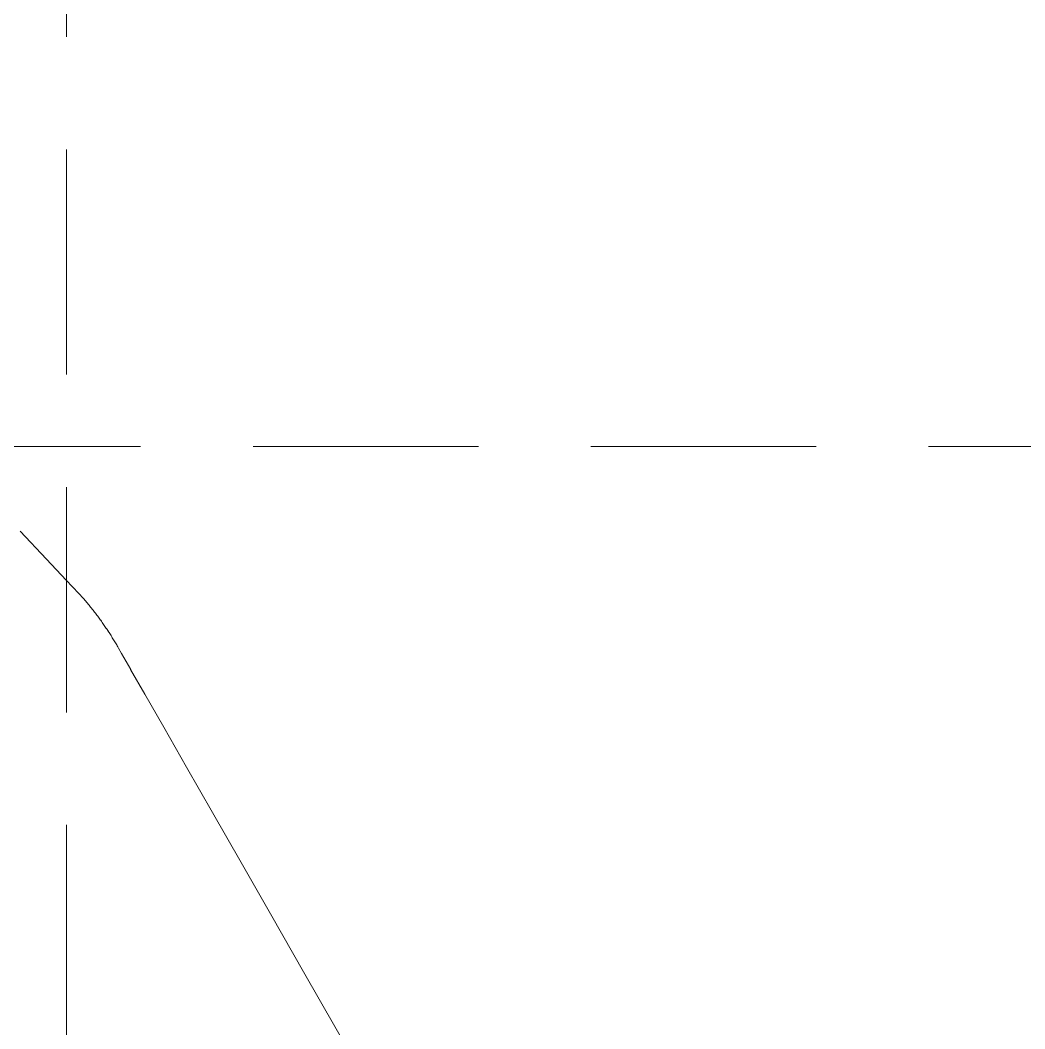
# Model space of a CAD drawing. Header units: feet. Extents: x -406 to 2003, y 7035 to 10885.
# Drawn here: x 735.9 to 793.9, y 10127.8 to 10186 of the extents above; entities that cross this region are included whole.
import ezdxf

# ---------------------------------------------------------------- set-up
doc = ezdxf.new("R2010")
doc.units = ezdxf.units.FT
doc.header["$LTSCALE"] = 40
doc.header["$MEASUREMENT"] = 0
doc.linetypes.add('HIDDEN', pattern=[0.375, 0.25, -0.125])
doc.layers.add('1 PROPOSED CONTOURS', color=35, linetype='Continuous', lineweight=0)
doc.layers.add('GRID', color=254, linetype='HIDDEN')

msp = doc.modelspace()

# ---------------------------------------------------------------- linework, layer by layer
at = {"layer": '1 PROPOSED CONTOURS', "color": 35, "extrusion": (0.72894, 0.684577, 0), "elevation": 7489.347}
msp.add_lwpolyline([(6899.683, 510), (6897.473, 510)], dxfattribs=at)
at = {"layer": '1 PROPOSED CONTOURS', "color": 35, "extrusion": (0.728943, 0.684575, 0), "elevation": 7489.322}
msp.add_lwpolyline([(6897.5, 510), (6895.826, 510)], dxfattribs=at)
at = {"layer": '1 PROPOSED CONTOURS', "color": 35, "extrusion": (0.728949, 0.684568, 0), "elevation": 7489.263}
msp.add_lwpolyline([(6895.89, 510), (6894.829, 510)], dxfattribs=at)
at = {"layer": '1 PROPOSED CONTOURS', "color": 35, "elevation": 510}
for points in [[(739.306, 10152.889), (739.561, 10152.618)], [(739.561, 10152.618), (739.61, 10152.561)], [(739.658, 10152.504), (739.707, 10152.447)], [(739.755, 10152.389), (739.803, 10152.332)], [(739.85, 10152.275), (739.898, 10152.217)], [(739.898, 10152.217), (739.944, 10152.159)], [(739.991, 10152.102), (740.037, 10152.044)], [(740.037, 10152.044), (740.083, 10151.986)], [(740.308, 10151.696), (740.352, 10151.638)], [(740.396, 10151.58), (740.439, 10151.521)], [(740.482, 10151.463), (740.525, 10151.404)], [(740.525, 10151.404), (740.568, 10151.346)], [(740.61, 10151.287), (740.652, 10151.228)], [(740.734, 10151.111), (740.775, 10151.052)], [(740.856, 10150.934), (740.896, 10150.875)], [(741.053, 10150.639), (741.092, 10150.579)], [(741.168, 10150.461), (741.205, 10150.401)], [(741.205, 10150.401), (741.242, 10150.342)], [(741.242, 10150.342), (741.279, 10150.282)], [(741.279, 10150.282), (741.316, 10150.223)], [(741.459, 10149.984), (741.494, 10149.924)], [(741.494, 10149.924), (741.529, 10149.865)], [(741.529, 10149.865), (741.563, 10149.805)], [(741.598, 10149.745), (741.78, 10149.426)], [(741.78, 10149.426), (742.302, 10148.513)], [(743.125, 10147.073), (744.212, 10145.171)], [(747.026, 10140.247), (748.678, 10137.357)], [(750.443, 10134.269), (752.283, 10131.049)]]:
    msp.add_lwpolyline(points, dxfattribs=at)
at = {"layer": '1 PROPOSED CONTOURS', "color": 35, "extrusion": (0.760563, 0.649264, 0), "elevation": 7154.217}
msp.add_lwpolyline([(7241.457, 510), (7241.382, 510)], dxfattribs=at)
at = {"layer": '1 PROPOSED CONTOURS', "color": 35, "extrusion": (0.765622, 0.64329, 0), "elevation": 7097.307}
msp.add_lwpolyline([(7297.094, 510), (7297.019, 510)], dxfattribs=at)
at = {"layer": '1 PROPOSED CONTOURS', "color": 35, "extrusion": (0.770645, 0.637265, 0), "elevation": 7039.852}
msp.add_lwpolyline([(7352.39, 510), (7352.315, 510)], dxfattribs=at)
at = {"layer": '1 PROPOSED CONTOURS', "color": 35, "extrusion": (0.778107, 0.628132, 0), "elevation": 6952.65}
msp.add_lwpolyline([(7434.683, 510), (7434.609, 510)], dxfattribs=at)
at = {"layer": '1 PROPOSED CONTOURS', "color": 35, "extrusion": (0.785482, 0.618884, 0), "elevation": 6864.228}
msp.add_lwpolyline([(7516.178, 510), (7516.104, 510)], dxfattribs=at)
at = {"layer": '1 PROPOSED CONTOURS', "color": 35, "extrusion": (0.787921, 0.615777, 0), "elevation": 6834.483}
msp.add_lwpolyline([(7543.161, 510), (7543.088, 510)], dxfattribs=at)
at = {"layer": '1 PROPOSED CONTOURS', "color": 35, "extrusion": (0.790349, 0.612656, 0), "elevation": 6804.603}
msp.add_lwpolyline([(7570.053, 510), (7569.98, 510)], dxfattribs=at)
at = {"layer": '1 PROPOSED CONTOURS', "color": 35, "extrusion": (0.792768, 0.609523, 0), "elevation": 6774.589}
msp.add_lwpolyline([(7596.852, 510), (7596.779, 510)], dxfattribs=at)
at = {"layer": '1 PROPOSED CONTOURS', "color": 35, "extrusion": (0.795177, 0.606378, 0), "elevation": 6744.439}
msp.add_lwpolyline([(7623.559, 510), (7623.485, 510)], dxfattribs=at)
at = {"layer": '1 PROPOSED CONTOURS', "color": 35, "extrusion": (0.799963, 0.600049, 0), "elevation": 6683.737}
msp.add_lwpolyline([(7676.688, 510), (7676.615, 510)], dxfattribs=at)
at = {"layer": '1 PROPOSED CONTOURS', "color": 35, "extrusion": (0.804708, 0.593671, 0), "elevation": 6622.497}
msp.add_lwpolyline([(7729.435, 510), (7729.362, 510)], dxfattribs=at)
at = {"layer": '1 PROPOSED CONTOURS', "color": 35, "extrusion": (0.811747, 0.584009, 0), "elevation": 6529.633}
msp.add_lwpolyline([(7807.826, 510), (7807.754, 510)], dxfattribs=at)
at = {"layer": '1 PROPOSED CONTOURS', "color": 35, "extrusion": (0.816386, 0.577506, 0), "elevation": 6467.057}
msp.add_lwpolyline([(7859.591, 510), (7859.519, 510)], dxfattribs=at)
at = {"layer": '1 PROPOSED CONTOURS', "color": 35, "extrusion": (0.81869, 0.574236, 0), "elevation": 6435.569}
msp.add_lwpolyline([(7885.323, 510), (7885.251, 510)], dxfattribs=at)
at = {"layer": '1 PROPOSED CONTOURS', "color": 35, "extrusion": (0.823263, 0.56766, 0), "elevation": 6372.195}
msp.add_lwpolyline([(7936.481, 510), (7936.41, 510)], dxfattribs=at)
at = {"layer": '1 PROPOSED CONTOURS', "color": 35, "extrusion": (0.825534, 0.564353, 0), "elevation": 6340.31}
msp.add_lwpolyline([(7961.906, 510), (7961.834, 510)], dxfattribs=at)
at = {"layer": '1 PROPOSED CONTOURS', "color": 35, "extrusion": (0.830041, 0.557702, 0), "elevation": 6276.142}
msp.add_lwpolyline([(8012.442, 510), (8012.371, 510)], dxfattribs=at)
at = {"layer": '1 PROPOSED CONTOURS', "color": 35, "extrusion": (0.832278, 0.554359, 0), "elevation": 6243.861}
msp.add_lwpolyline([(8037.553, 510), (8037.482, 510)], dxfattribs=at)
at = {"layer": '1 PROPOSED CONTOURS', "color": 35, "extrusion": (0.834503, 0.551003, 0), "elevation": 6211.448}
msp.add_lwpolyline([(8062.557, 510), (8062.486, 510)], dxfattribs=at)
at = {"layer": '1 PROPOSED CONTOURS', "color": 35, "extrusion": (0.836717, 0.547636, 0), "elevation": 6178.903}
msp.add_lwpolyline([(8087.455, 510), (8087.384, 510)], dxfattribs=at)
at = {"layer": '1 PROPOSED CONTOURS', "color": 35, "extrusion": (0.84111, 0.540864, 0), "elevation": 6113.422}
msp.add_lwpolyline([(8136.925, 510), (8136.855, 510)], dxfattribs=at)
at = {"layer": '1 PROPOSED CONTOURS', "color": 35, "extrusion": (0.843289, 0.53746, 0), "elevation": 6080.485}
msp.add_lwpolyline([(8161.497, 510), (8161.426, 510)], dxfattribs=at)
at = {"layer": '1 PROPOSED CONTOURS', "color": 35, "extrusion": (0.854007, 0.520261, 0), "elevation": 5913.853}
msp.add_lwpolyline([(8282.688, 510), (8282.618, 510)], dxfattribs=at)
at = {"layer": '1 PROPOSED CONTOURS', "color": 35, "extrusion": (0.856115, 0.516785, 0), "elevation": 5880.138}
msp.add_lwpolyline([(8306.587, 510), (8306.517, 510)], dxfattribs=at)
at = {"layer": '1 PROPOSED CONTOURS', "color": 35, "extrusion": (0.85821, 0.513298, 0), "elevation": 5846.295}
msp.add_lwpolyline([(8330.372, 510), (8330.302, 510)], dxfattribs=at)
at = {"layer": '1 PROPOSED CONTOURS', "color": 35, "extrusion": (0.860294, 0.509799, 0), "elevation": 5812.324}
msp.add_lwpolyline([(8354.041, 510), (8353.971, 510)], dxfattribs=at)
at = {"layer": '1 PROPOSED CONTOURS', "color": 35, "extrusion": (0.868502, 0.495685, 0), "elevation": 5675.16}
msp.add_lwpolyline([(8447.545, 510), (8447.476, 510)], dxfattribs=at)
at = {"layer": '1 PROPOSED CONTOURS', "color": 35, "extrusion": (0.868203, 0.49621, 0)}
for points, elevation in [([(8442.629, 510), (8440.97, 510)], 5680.259), ([(8438.779, 510), (8436.134, 510)], 5680.26), ([(8436.134, 510), (8433.108, 510)], 5680.26), ([(8429.779, 510), (8426.222, 510)], 5680.26), ([(8422.513, 510), (8418.728, 510)], 5680.259), ([(8418.728, 510), (8414.944, 510)], 5680.259)]:
    msp.add_lwpolyline(points, dxfattribs=dict(at, elevation=elevation))
at = {"layer": 'GRID', "color": 252, "linetype": 'HIDDEN', "lineweight": 0, "ltscale": 1.3}
for p, q in [((738.603, 7338.031), (738.603, 10822.138)), ((-342.624, 10161.388), (1939.967, 10161.388))]:
    msp.add_line(p, q, dxfattribs=at)

doc.saveas('drawing.dxf')
